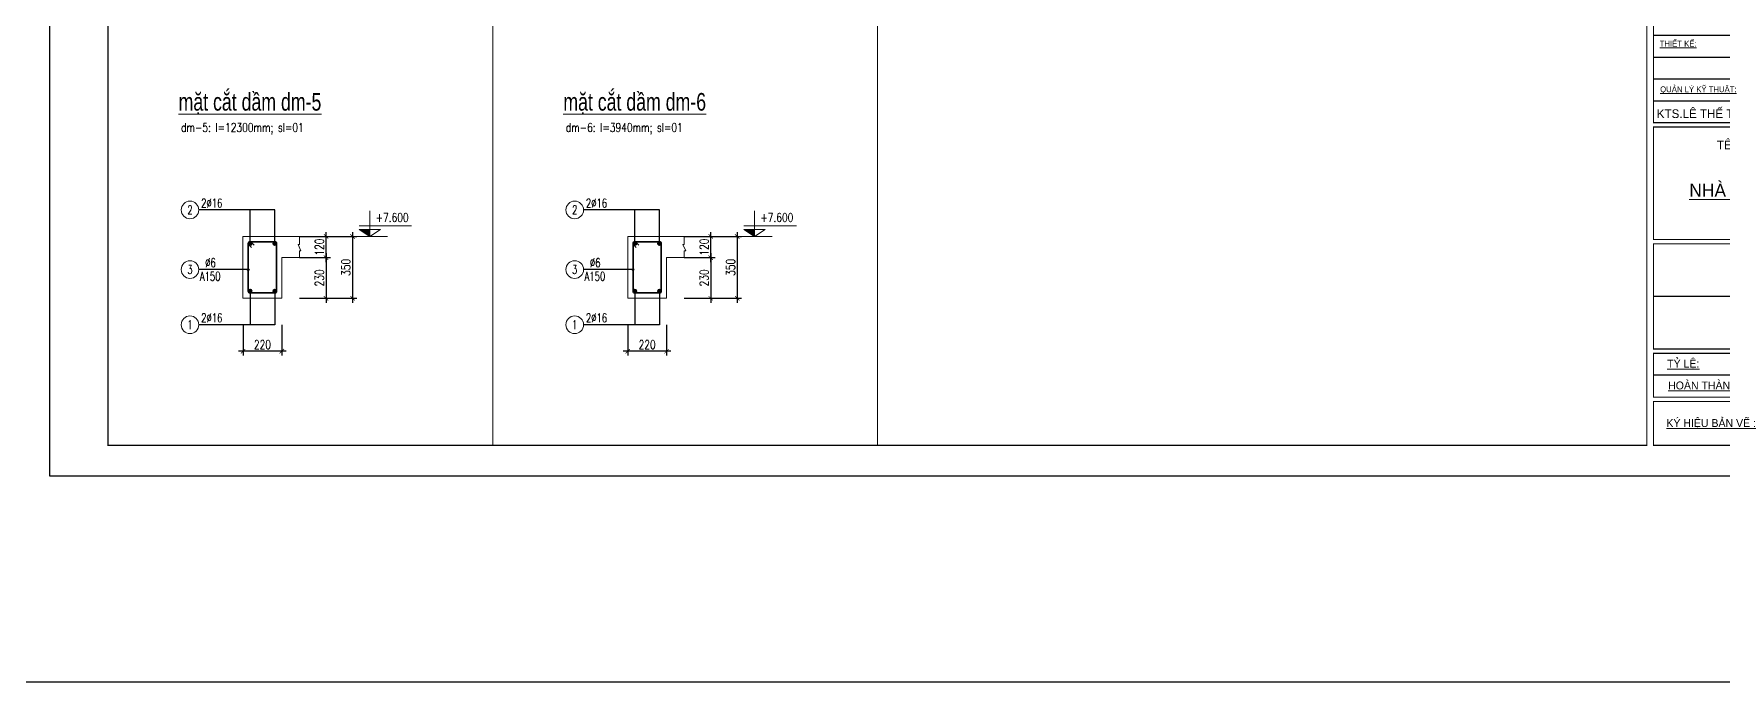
# Model space of a CAD drawing. Extents: x -1855204 to -1466800, y -1308584 to -996495.
# Drawn here: x -1794642 to -1756406, y -1231183 to -1216495 of the extents above; entities that cross this region are included whole.
import ezdxf
from ezdxf.enums import TextEntityAlignment as Align

# ---------------------------------------------------------------- set-up
doc = ezdxf.new("R2010")
doc.units = 0
doc.header["$LTSCALE"] = 150
doc.header["$PDMODE"] = 35
doc.layers.get('Defpoints').update_dxf_attribs({"lineweight": 18})
for name, color, linetype, lineweight in [('05.Text', 253, 'Continuous', 18), ('11.Khung bo', 32, 'Continuous', 50), ('12.Khung', 36, 'Continuous', 25), ('KCVN-THAY', 7, 'Continuous', 25), ('LS-DIM', 251, 'Continuous', 13), ('LS-TEXT', 60, 'Continuous', 20), ('LS-THAY', 7, 'Continuous', 20), ('LS-THEP', 3, 'Continuous', 35)]:
    doc.layers.add(name, color=color, linetype=linetype, lineweight=lineweight)
doc.layers.add('DIM', color=1, linetype='Continuous')
doc.styles.add('LS.TEXT', font='vnromadi.shx', dxfattribs={"width": 0.7, "height": 4})
doc.styles.add('romans.shx', font='romans.shx', dxfattribs={"width": 0.75, "bigfont": 'vns.shx'})
doc.styles.add('VnAvantH', font='')
doc.styles.add('vnsimpli', font='vnsimli.shx', dxfattribs={"width": 0.75})
doc.styles.get('VnAvantH').set_extended_font_data('.VnAvantH')
doc.dimstyles.new('D25', dxfattribs={"dimscale": 0, "dimtxt": 200, "dimasz": 100, "dimexe": 100, "dimexo": 0, "dimgap": 50, "dimtad": 1, "dimdec": 0, "dimlfac": 0.25, "dimdsep": 46, "dimtxsty": 'vnsimpli', "dimblk1": 'ARCHTICK', "dimblk2": 'ARCHTICK', "dimsah": 1, "dimcen": 0, "dimdle": 100, "dimclrd": 256, "dimclre": 256, "dimclrt": 60, "dimadec": 0, "dimazin": 0, "dimtfac": 0.004, "dimtdec": 0, "dimtix": 1, "dimtmove": 2, "dimatfit": 3, "dimldrblk": 'ARCHTICK', "dimfxl": 1, "dimtolj": 1, "dimarcsym": 0})
doc.dimstyles.new('LS.GHI CHU', dxfattribs={"dimtxt": 200, "dimasz": 120, "dimexe": 120, "dimexo": 120, "dimgap": 80, "dimtad": 1, "dimdec": 0, "dimzin": 0, "dimdsep": 46, "dimtxsty": 'romans.shx', "dimblk": 'ARCHTICK', "dimcen": 0.09, "dimdle": 120, "dimclrd": 256, "dimclre": 8, "dimclrt": 7, "dimadec": 0, "dimazin": 0, "dimtfac": 1, "dimtdec": 0, "dimtofl": 0, "dimtmove": 0, "dimatfit": 3, "dimldrblk": 'ARCHTICK', "dimfxl": 1, "dimtolj": 1, "dimtzin": 0, "dimarcsym": 0})

# ---------------------------------------------------------------- blocks, each defined once
blk = doc.blocks.new('*U4')
at = {"layer": 'KCVN-THAY', "color": 140}
blk.add_lwpolyline([(214871.76, 86966.68), (215381.8, 86966.68), (215381.8, 86579.68), (214871.76, 86579.68)], close=True, dxfattribs=at)
blk = doc.blocks.new('100')
at = {"layer": '11.Khung bo', "const_width": 26.7}
for points in [[(1860913, -945240), (1860913, -916940), (1896063, -916940), (1896063, -945240)], [(1896213, -937871), (1901213, -937871), (1901213, -930871), (1896213, -930871)], [(1896213, -940540), (1901213, -940540), (1901213, -937971), (1896213, -937971)], [(1896213, -943040), (1901213, -943040), (1901213, -940640), (1896213, -940640)], [(1896213, -944140), (1901213, -944140), (1901213, -943140), (1896213, -943140)], [(1896213, -945240), (1901213, -945240), (1901213, -944240), (1896213, -944240)]]:
    blk.add_lwpolyline(points, close=True, dxfattribs=at)
at = {"layer": '12.Khung'}
for p, q in [((1896213, -935871), (1901213, -935871)), ((1896213, -936371), (1899399, -936371)), ((1896213, -936871), (1901213, -936871)), ((1896213, -937371), (1899399, -937371)), ((1901213, -941840), (1896213, -941840)), ((1901213, -943640), (1896213, -943640))]:
    blk.add_line(p, q, dxfattribs=at)
at = {"layer": '12.Khung', "color": 1}
blk.add_lwpolyline([(1901579, -945940), (1901579, -916240), (1859580, -916240), (1859580, -945940)], close=True, dxfattribs=at)
at = {"layer": '05.Text', "style": 'VnAvantH'}
for s, height, p in [('%%UthiÕt kÕ:', 132, (1896355, -936133)), ('%%Uqu¶n lý kü thuËt:', 132, (1896366, -937174)), ('tªn C¤NG TR×NH', 198, (1897662, -938477)), ('%%UNHµ ë GIA §×NH', 297, (1897032, -939564)), ('%%Utû lÖ:', 180, (1896525, -943464)), ('%%Uhoµn thµnh: 11/2019', 180, (1896548, -943964)), ('%%Uký hiÖu b¶n vÏ :', 180, (1896508, -944823))]:
    blk.add_text(s, height=height, dxfattribs=at).set_placement(p)
blk.add_text('KTS.lª thÕ trinh', height=198, dxfattribs=at).set_placement((1898687, -937764), align=Align.RIGHT)
blk = doc.blocks.new('moc1')
at = {"layer": 'LS-THEP'}
for p, q in [((-25, 0), (-25, -10)), ((10, 25), (0, 25)), ((58, -22), (10, 25)), ((-25, -10), (22, -58))]:
    blk.add_line(p, q, dxfattribs=at)
blk.add_arc((0, 0), 25, 90, 180, dxfattribs=at)
blk = doc.blocks.new('_ArchTick')
at = {"layer": 'DIM', "color": 0, "const_width": 0.15}
blk.add_lwpolyline([(-0.5, -0.5), (0.5, 0.5)], dxfattribs=at)
blk = doc.blocks.new('cotthep')
at = {"layer": 'LS-THAY'}
blk.add_circle((-250, 0), 250, dxfattribs=at)
at = {"layer": 'LS-TEXT', "style": 'vnsimpli', "width": 0.75}
for tag, p in [('10', (-250, -123)), ('24`25', (446, 69)), ('A200', (440, -316))]:
    blk.add_attdef(tag, text='', height=250, dxfattribs=at).set_placement(p, align=Align.CENTER)
blk = doc.blocks.new('*D1941')
at = {"layer": 'Defpoints', "color": 0, "transparency": 16777216}
for p in [(-1788625, -1221566), (-1788625, -1222486), (-1788024, -1222486)]:
    blk.add_point(p, dxfattribs=at)
at = {"layer": 'LS-DIM', "lineweight": -2, "transparency": 16777216}
for p, q in [((-1788625, -1221566), (-1787924, -1221566)), ((-1788024, -1221466), (-1788024, -1222586)), ((-1788625, -1222486), (-1787924, -1222486))]:
    blk.add_line(p, q, dxfattribs=at)
at = {"layer": 'LS-DIM', "lineweight": -2, "transparency": 16777216, "xscale": 100, "yscale": 100, "zscale": 100}
for p, rotation in [((-1788024, -1221566), 90), ((-1788024, -1222486), 270)]:
    blk.add_blockref('_ArchTick', p, dxfattribs=dict(at, rotation=rotation))
at = {"layer": 'LS-DIM', "color": 60, "transparency": 16777216, "insert": (-1788174, -1222026), "char_height": 200, "attachment_point": 5, "rotation": 90, "style": 'vnsimpli'}
blk.add_mtext('\\A1;230', dxfattribs=at)
blk = doc.blocks.new('*D1942')
at = {"layer": 'Defpoints', "color": 0, "transparency": 16777216}
for p in [(-1789904, -1223086), (-1789024, -1223086), (-1789904, -1223686)]:
    blk.add_point(p, dxfattribs=at)
at = {"layer": 'LS-DIM', "lineweight": -2, "transparency": 16777216}
for p, q in [((-1789904, -1223086), (-1789904, -1223786)), ((-1789024, -1223086), (-1789024, -1223786)), ((-1788924, -1223686), (-1790004, -1223686))]:
    blk.add_line(p, q, dxfattribs=at)
at = {"layer": 'LS-DIM', "lineweight": -2, "transparency": 16777216, "xscale": 100, "yscale": 100, "zscale": 100, "rotation": 180}
blk.add_blockref('_ArchTick', (-1789904, -1223686), dxfattribs=at)
at = {"layer": 'LS-DIM', "lineweight": -2, "transparency": 16777216, "xscale": 100, "yscale": 100, "zscale": 100}
blk.add_blockref('_ArchTick', (-1789024, -1223686), dxfattribs=at)
at = {"layer": 'LS-DIM', "color": 60, "transparency": 16777216, "insert": (-1789464, -1223536), "char_height": 200, "attachment_point": 5, "style": 'vnsimpli'}
blk.add_mtext('\\A1;220', dxfattribs=at)
blk = doc.blocks.new('*D1943')
at = {"layer": 'Defpoints', "color": 0, "transparency": 16777216}
for p in [(-1788625, -1221086), (-1788024, -1221086), (-1788625, -1221566)]:
    blk.add_point(p, dxfattribs=at)
at = {"layer": 'LS-DIM', "lineweight": -2, "transparency": 16777216}
for p, q in [((-1788625, -1221086), (-1787924, -1221086)), ((-1788024, -1221666), (-1788024, -1220986)), ((-1788625, -1221566), (-1787924, -1221566))]:
    blk.add_line(p, q, dxfattribs=at)
at = {"layer": 'LS-DIM', "lineweight": -2, "transparency": 16777216, "xscale": 100, "yscale": 100, "zscale": 100}
for p, rotation in [((-1788024, -1221086), 90), ((-1788024, -1221566), 270)]:
    blk.add_blockref('_ArchTick', p, dxfattribs=dict(at, rotation=rotation))
at = {"layer": 'LS-DIM', "color": 60, "transparency": 16777216, "insert": (-1788174, -1221326), "char_height": 200, "attachment_point": 5, "rotation": 90, "style": 'vnsimpli'}
blk.add_mtext('\\A1;120', dxfattribs=at)
blk = doc.blocks.new('*D1944')
at = {"layer": 'Defpoints', "color": 0, "transparency": 16777216}
for p in [(-1788625, -1221086), (-1788625, -1222486), (-1787424, -1222486)]:
    blk.add_point(p, dxfattribs=at)
at = {"layer": 'LS-DIM', "lineweight": -2, "transparency": 16777216}
for p, q in [((-1788625, -1221086), (-1787324, -1221086)), ((-1787424, -1220986), (-1787424, -1222586)), ((-1788625, -1222486), (-1787324, -1222486))]:
    blk.add_line(p, q, dxfattribs=at)
at = {"layer": 'LS-DIM', "lineweight": -2, "transparency": 16777216, "xscale": 100, "yscale": 100, "zscale": 100}
for p, rotation in [((-1787424, -1221086), 90), ((-1787424, -1222486), 270)]:
    blk.add_blockref('_ArchTick', p, dxfattribs=dict(at, rotation=rotation))
at = {"layer": 'LS-DIM', "color": 60, "transparency": 16777216, "insert": (-1787574, -1221786), "char_height": 200, "attachment_point": 5, "rotation": 90, "style": 'vnsimpli'}
blk.add_mtext('\\A1;350', dxfattribs=at)
blk = doc.blocks.new('COSCD')
at = {"layer": 'LS-DIM'}
blk.add_hatch(color=256, dxfattribs=at).paths.add_polyline_path([(3.6, 0), (3.6, 1.44), (1.44, 1.44)])
for p, q in [((3.6, 0), (3.6, 5.23)), ((7.2, 0), (0, 0)), ((1.44, 2.16), (12.12, 2.16)), ((1.44, 1.44), (5.76, 1.44)), ((1.44, 1.44), (3.6, 0)), ((5.76, 1.44), (3.6, 0))]:
    blk.add_line(p, q, dxfattribs=at)
blk = doc.blocks.new('*D1945')
at = {"layer": 'Defpoints', "color": 0, "transparency": 16777216}
for p in [(-1779913, -1221566), (-1779913, -1222486), (-1779312, -1222486)]:
    blk.add_point(p, dxfattribs=at)
at = {"layer": 'LS-DIM', "lineweight": -2, "transparency": 16777216}
for p, q in [((-1779913, -1221566), (-1779212, -1221566)), ((-1779312, -1221466), (-1779312, -1222586)), ((-1779913, -1222486), (-1779212, -1222486))]:
    blk.add_line(p, q, dxfattribs=at)
at = {"layer": 'LS-DIM', "lineweight": -2, "transparency": 16777216, "xscale": 100, "yscale": 100, "zscale": 100}
for p, rotation in [((-1779312, -1221566), 90), ((-1779312, -1222486), 270)]:
    blk.add_blockref('_ArchTick', p, dxfattribs=dict(at, rotation=rotation))
at = {"layer": 'LS-DIM', "color": 60, "transparency": 16777216, "insert": (-1779462, -1222026), "char_height": 200, "attachment_point": 5, "rotation": 90, "style": 'vnsimpli'}
blk.add_mtext('\\A1;230', dxfattribs=at)
blk = doc.blocks.new('*D1946')
at = {"layer": 'Defpoints', "color": 0, "transparency": 16777216}
for p in [(-1781192, -1223086), (-1780312, -1223086), (-1781192, -1223686)]:
    blk.add_point(p, dxfattribs=at)
at = {"layer": 'LS-DIM', "lineweight": -2, "transparency": 16777216}
for p, q in [((-1781192, -1223086), (-1781192, -1223786)), ((-1780312, -1223086), (-1780312, -1223786)), ((-1780212, -1223686), (-1781292, -1223686))]:
    blk.add_line(p, q, dxfattribs=at)
at = {"layer": 'LS-DIM', "lineweight": -2, "transparency": 16777216, "xscale": 100, "yscale": 100, "zscale": 100, "rotation": 180}
blk.add_blockref('_ArchTick', (-1781192, -1223686), dxfattribs=at)
at = {"layer": 'LS-DIM', "lineweight": -2, "transparency": 16777216, "xscale": 100, "yscale": 100, "zscale": 100}
blk.add_blockref('_ArchTick', (-1780312, -1223686), dxfattribs=at)
at = {"layer": 'LS-DIM', "color": 60, "transparency": 16777216, "insert": (-1780752, -1223536), "char_height": 200, "attachment_point": 5, "style": 'vnsimpli'}
blk.add_mtext('\\A1;220', dxfattribs=at)
blk = doc.blocks.new('*D1947')
at = {"layer": 'Defpoints', "color": 0, "transparency": 16777216}
for p in [(-1779913, -1221086), (-1779312, -1221086), (-1779913, -1221566)]:
    blk.add_point(p, dxfattribs=at)
at = {"layer": 'LS-DIM', "lineweight": -2, "transparency": 16777216}
for p, q in [((-1779913, -1221086), (-1779212, -1221086)), ((-1779312, -1221666), (-1779312, -1220986)), ((-1779913, -1221566), (-1779212, -1221566))]:
    blk.add_line(p, q, dxfattribs=at)
at = {"layer": 'LS-DIM', "lineweight": -2, "transparency": 16777216, "xscale": 100, "yscale": 100, "zscale": 100}
for p, rotation in [((-1779312, -1221086), 90), ((-1779312, -1221566), 270)]:
    blk.add_blockref('_ArchTick', p, dxfattribs=dict(at, rotation=rotation))
at = {"layer": 'LS-DIM', "color": 60, "transparency": 16777216, "insert": (-1779462, -1221326), "char_height": 200, "attachment_point": 5, "rotation": 90, "style": 'vnsimpli'}
blk.add_mtext('\\A1;120', dxfattribs=at)
blk = doc.blocks.new('*D1948')
at = {"layer": 'Defpoints', "color": 0, "transparency": 16777216}
for p in [(-1779913, -1221086), (-1779913, -1222486), (-1778712, -1222486)]:
    blk.add_point(p, dxfattribs=at)
at = {"layer": 'LS-DIM', "lineweight": -2, "transparency": 16777216}
for p, q in [((-1779913, -1221086), (-1778612, -1221086)), ((-1778712, -1220986), (-1778712, -1222586)), ((-1779913, -1222486), (-1778612, -1222486))]:
    blk.add_line(p, q, dxfattribs=at)
at = {"layer": 'LS-DIM', "lineweight": -2, "transparency": 16777216, "xscale": 100, "yscale": 100, "zscale": 100}
for p, rotation in [((-1778712, -1221086), 90), ((-1778712, -1222486), 270)]:
    blk.add_blockref('_ArchTick', p, dxfattribs=dict(at, rotation=rotation))
at = {"layer": 'LS-DIM', "color": 60, "transparency": 16777216, "insert": (-1778862, -1221786), "char_height": 200, "attachment_point": 5, "rotation": 90, "style": 'vnsimpli'}
blk.add_mtext('\\A1;350', dxfattribs=at)

msp = doc.modelspace()

# ---------------------------------------------------------------- linework, layer by layer
at = {"layer": 'LS-DIM', "ltscale": 120}
for points in [[(-1788625.5, -1221086.1), (-1788625.5, -1221269.4), (-1788656.9, -1221269.4), (-1788590.9, -1221408.9), (-1788625.5, -1221408.9), (-1788625.5, -1221566.1)], [(-1779913.1, -1221086.1), (-1779913.1, -1221269.4), (-1779944.6, -1221269.4), (-1779878.5, -1221408.9), (-1779913.1, -1221408.9), (-1779913.1, -1221566.1)]]:
    msp.add_lwpolyline(points, dxfattribs=at)
at = {"layer": 'LS-THAY'}
for p, q in [((-1784249.2, -1197757.3), (-1784249.2, -1225815.2)), ((-1775536.8, -1197757.3), (-1775536.8, -1225815.2)), ((-1789024.5, -1221086.1), (-1789904.5, -1221086.1)), ((-1789904.5, -1221086.1), (-1789904.5, -1222486.1)), ((-1789024.5, -1221086.1), (-1788625.5, -1221086.1)), ((-1780312.1, -1221086.1), (-1781192.1, -1221086.1)), ((-1781192.1, -1221086.1), (-1781192.1, -1222486.1)), ((-1780312.1, -1221086.1), (-1779913.1, -1221086.1)), ((-1789024.5, -1222486.1), (-1789024.5, -1221566.1)), ((-1789024.5, -1221566.1), (-1788625.5, -1221566.1)), ((-1780312.1, -1222486.1), (-1780312.1, -1221566.1)), ((-1780312.1, -1221566.1), (-1779913.1, -1221566.1)), ((-1789904.5, -1222486.1), (-1789024.5, -1222486.1)), ((-1781192.1, -1222486.1), (-1780312.1, -1222486.1))]:
    msp.add_line(p, q, dxfattribs=at)
at = {"layer": 'LS-THEP'}
for points in [[(-1789744.5, -1221206.1), (-1789184.5, -1221206.1, -0.4142136), (-1789144.5, -1221246.1), (-1789144.5, -1222326.1, -0.4142136), (-1789184.5, -1222366.1), (-1789744.5, -1222366.1, -0.4142136), (-1789784.5, -1222326.1), (-1789784.5, -1221246.1, -0.4142136)], [(-1781032.1, -1221206.1), (-1780472.1, -1221206.1, -0.4142136), (-1780432.1, -1221246.1), (-1780432.1, -1222326.1, -0.4142136), (-1780472.1, -1222366.1), (-1781032.1, -1222366.1, -0.4142136), (-1781072.1, -1222326.1), (-1781072.1, -1221246.1, -0.4142136)]]:
    msp.add_lwpolyline(points, format="xyb", close=True, dxfattribs=at)
for centre in [(-1789744.5, -1221246.1), (-1789184.5, -1221246.1), (-1781032.1, -1221246.1), (-1780472.1, -1221246.1), (-1789744.5, -1222326.1), (-1789184.5, -1222326.1), (-1781032.1, -1222326.1), (-1780472.1, -1222326.1)]:
    msp.add_circle(centre, 40, dxfattribs=at)

# ---------------------------------------------------------------- block references
at = {"layer": '05.Text', "xscale": 0.991454545641318, "yscale": 0.991454545641318, "zscale": 0.9914545456793755}
msp.add_blockref('100', (-3637972.1, -288652.9), dxfattribs=at)
at = {"layer": 'Defpoints', "xscale": 100, "yscale": 100, "zscale": 100}
msp.add_blockref('*U4', (-23285750.8, -9889150.6), dxfattribs=at)
at = {"layer": 'LS-DIM'}
ref = msp.add_blockref('cotthep', (-1790904.5, -1220486.1), dxfattribs=dict(at, xscale=0.8000000000465661, yscale=0.7999999998137355, zscale=0.8))
ref.add_attrib('10', '2', dxfattribs={"layer": 'LS-TEXT', "height": 200, "style": 'vnsimpli', "width": 0.7}).set_placement((-1791104.5, -1220584.7), align=Align.CENTER)
ref.add_attrib('24`25', '2`16', dxfattribs={"layer": 'LS-TEXT', "height": 200, "style": 'vnsimpli', "width": 0.7}).set_placement((-1790611.4, -1220430.6), align=Align.CENTER)
for name, p, xscale, yscale, zscale in [('COSCD', (-1787431.9, -1221086.1), 111.1111111112405, 111.1111111110076, 111.1111111111125), ('COSCD', (-1778719.5, -1221086.1), 111.1111111112405, 111.1111111110076, 111.1111111111125), ('moc1', (-1789744.5, -1221246.1), 1.599999999860302, 1.599999999627471, 1.6), ('moc1', (-1781032.1, -1221246.1), 1.599999999860302, 1.599999999627471, 1.6)]:
    msp.add_blockref(name, p, dxfattribs=dict(at, xscale=xscale, yscale=yscale, zscale=zscale))
ref = msp.add_blockref('cotthep', (-1782192.1, -1220486.1), dxfattribs=dict(at, xscale=0.8000000000465661, yscale=0.7999999998137355, zscale=0.8))
ref.add_attrib('10', '2', dxfattribs={"layer": 'LS-TEXT', "height": 200, "style": 'vnsimpli', "width": 0.7}).set_placement((-1782392.1, -1220584.7), align=Align.CENTER)
ref.add_attrib('24`25', '2`16', dxfattribs={"layer": 'LS-TEXT', "height": 200, "style": 'vnsimpli', "width": 0.7}).set_placement((-1781899.1, -1220430.6), align=Align.CENTER)
ref = msp.add_blockref('cotthep', (-1790904.5, -1221836), dxfattribs=dict(at, xscale=0.8000000000465661, yscale=0.7999999998137355, zscale=0.8))
ref.add_attrib('10', '3', dxfattribs={"layer": 'LS-TEXT', "height": 200, "style": 'vnsimpli', "width": 0.7}).set_placement((-1791104.5, -1221934.6), align=Align.CENTER)
ref.add_attrib('24`25', '%%c6', dxfattribs={"layer": 'LS-TEXT', "height": 200, "style": 'vnsimpli', "width": 0.7}).set_placement((-1790641, -1221780.6), align=Align.CENTER)
ref.add_attrib('A200', 'A150', dxfattribs={"layer": 'LS-TEXT', "height": 200, "style": 'vnsimpli', "width": 0.7}).set_placement((-1790647.1, -1222088.6), align=Align.CENTER)
ref = msp.add_blockref('cotthep', (-1782192.1, -1221836), dxfattribs=dict(at, xscale=0.8000000000465661, yscale=0.7999999998137355, zscale=0.8))
ref.add_attrib('10', '3', dxfattribs={"layer": 'LS-TEXT', "height": 200, "style": 'vnsimpli', "width": 0.7}).set_placement((-1782392.1, -1221934.6), align=Align.CENTER)
ref.add_attrib('24`25', '%%c6', dxfattribs={"layer": 'LS-TEXT', "height": 200, "style": 'vnsimpli', "width": 0.7}).set_placement((-1781928.7, -1221780.6), align=Align.CENTER)
ref.add_attrib('A200', 'A150', dxfattribs={"layer": 'LS-TEXT', "height": 200, "style": 'vnsimpli', "width": 0.7}).set_placement((-1781934.8, -1222088.6), align=Align.CENTER)
ref = msp.add_blockref('cotthep', (-1790904.5, -1223086.1), dxfattribs=dict(at, xscale=0.8000000000465661, yscale=0.7999999998137355, zscale=0.8))
ref.add_attrib('10', '1', dxfattribs={"layer": 'LS-TEXT', "height": 200, "style": 'vnsimpli', "width": 0.7}).set_placement((-1791104.5, -1223184.7), align=Align.CENTER)
ref.add_attrib('24`25', '2`16', dxfattribs={"layer": 'LS-TEXT', "height": 200, "style": 'vnsimpli', "width": 0.7}).set_placement((-1790611.4, -1223030.7), align=Align.CENTER)
ref = msp.add_blockref('cotthep', (-1782192.1, -1223086.1), dxfattribs=dict(at, xscale=0.8000000000465661, yscale=0.7999999998137355, zscale=0.8))
ref.add_attrib('10', '1', dxfattribs={"layer": 'LS-TEXT', "height": 200, "style": 'vnsimpli', "width": 0.7}).set_placement((-1782392.1, -1223184.7), align=Align.CENTER)
ref.add_attrib('24`25', '2`16', dxfattribs={"layer": 'LS-TEXT', "height": 200, "style": 'vnsimpli', "width": 0.7}).set_placement((-1781899.1, -1223030.7), align=Align.CENTER)

# ---------------------------------------------------------------- texts
at = {"layer": 'LS-TEXT', "color": 60, "style": 'LS.TEXT', "width": 0.75}
for s, p in [('%%UmÆt c¾t dÇm dm-5', (-1791362.8, -1218236.3)), ('%%UmÆt c¾t dÇm dm-6', (-1782650.4, -1218236.3))]:
    msp.add_text(s, height=400, dxfattribs=at).set_placement(p)
at = {"layer": 'LS-TEXT', "style": 'vnsimpli', "width": 0.75}
for s, p in [('dm-5: l=12300mm; sl=01', (-1791305.6, -1218716.7)), ('dm-6: l=3940mm; sl=01', (-1782593.3, -1218716.7))]:
    msp.add_text(s, height=200, dxfattribs=at).set_placement(p)
for p in [(-1786153.7, -1220756), (-1777441.3, -1220756)]:
    msp.add_text('+7.600', height=200, dxfattribs=at).set_placement(p, align=Align.RIGHT)

# ---------------------------------------------------------------- dimensions: what is measured, and where the dimension line sits
at = {"layer": 'LS-DIM'}
for base, p1, p2, override, picture, middle in [((-1788024.5, -1221086.1), (-1788625.5, -1221566.1), (-1788625.5, -1221086.1), {"dimscale": 1}, '*D1943', (-1788174.5, -1221326.1)), ((-1787424.5, -1222486.1), (-1788625.5, -1221086.1), (-1788625.5, -1222486.1), {"dimscale": 1}, '*D1944', (-1787574.5, -1221786.1)), ((-1779312.1, -1221086.1), (-1779913.1, -1221566.1), (-1779913.1, -1221086.1), {"dimscale": 1}, '*D1947', (-1779462.1, -1221326.1)), ((-1778712.1, -1222486.1), (-1779913.1, -1221086.1), (-1779913.1, -1222486.1), {"dimscale": 1}, '*D1948', (-1778862.1, -1221786.1)), ((-1788024.5, -1222486.1), (-1788625.5, -1221566.1), (-1788625.5, -1222486.1), {"dimscale": 1, "dimtxsty": 'vnsimpli', "dimtmove": 1}, '*D1941', (-1788174.5, -1222026.1)), ((-1779312.1, -1222486.1), (-1779913.1, -1221566.1), (-1779913.1, -1222486.1), {"dimscale": 1, "dimtxsty": 'vnsimpli', "dimtmove": 1}, '*D1945', (-1779462.1, -1222026.1))]:
    dim = msp.add_linear_dim(base=base, p1=p1, p2=p2, angle=90, dimstyle='D25', override=override, dxfattribs=at)
    dim.commit()
    dim.dimension.update_dxf_attribs({"geometry": picture, "text_midpoint": middle})
for base, p1, p2, picture, middle in [((-1789904.5, -1223686.1), (-1789024.5, -1223086.1), (-1789904.5, -1223086.1), '*D1942', (-1789464.5, -1223536.1)), ((-1781192.1, -1223686.1), (-1780312.1, -1223086.1), (-1781192.1, -1223086.1), '*D1946', (-1780752.1, -1223536.1))]:
    dim = msp.add_linear_dim(base=base, p1=p1, p2=p2, dimstyle='D25', override={"dimscale": 1, "dimtxsty": 'vnsimpli', "dimtmove": 1}, dxfattribs=at)
    dim.commit()
    dim.dimension.update_dxf_attribs({"geometry": picture, "text_midpoint": middle})

# ---------------------------------------------------------------- leaders
for points in [[(-1789744.5, -1221246.1), (-1789744.5, -1220486.1), (-1790904.5, -1220486.1)], [(-1789184.5, -1221246.1), (-1789184.5, -1220486.1), (-1790360.5, -1220486.1)], [(-1781032.1, -1221246.1), (-1781032.1, -1220486.1), (-1782192.1, -1220486.1)], [(-1780472.1, -1221246.1), (-1780472.1, -1220486.1), (-1781648.1, -1220486.1)], [(-1789784.5, -1221836), (-1790904.5, -1221836)], [(-1781072.1, -1221836), (-1782192.1, -1221836)], [(-1789744.5, -1222326.1), (-1789744.5, -1223086.1), (-1790904.5, -1223086.1)], [(-1789184.5, -1222326.1), (-1789184.5, -1223086.1), (-1790360.5, -1223086.1)], [(-1781032.1, -1222326.1), (-1781032.1, -1223086.1), (-1782192.1, -1223086.1)], [(-1780472.1, -1222326.1), (-1780472.1, -1223086.1), (-1781648.1, -1223086.1)]]:
    msp.add_leader(points, dimstyle='LS.GHI CHU', override={"dimscale": 50, "dimasz": 0.8, "dimtad": 0, "dimtxsty": 'vnsimpli', "dimldrblk": 'Origin'}, dxfattribs=at)

doc.saveas('drawing.dxf')
